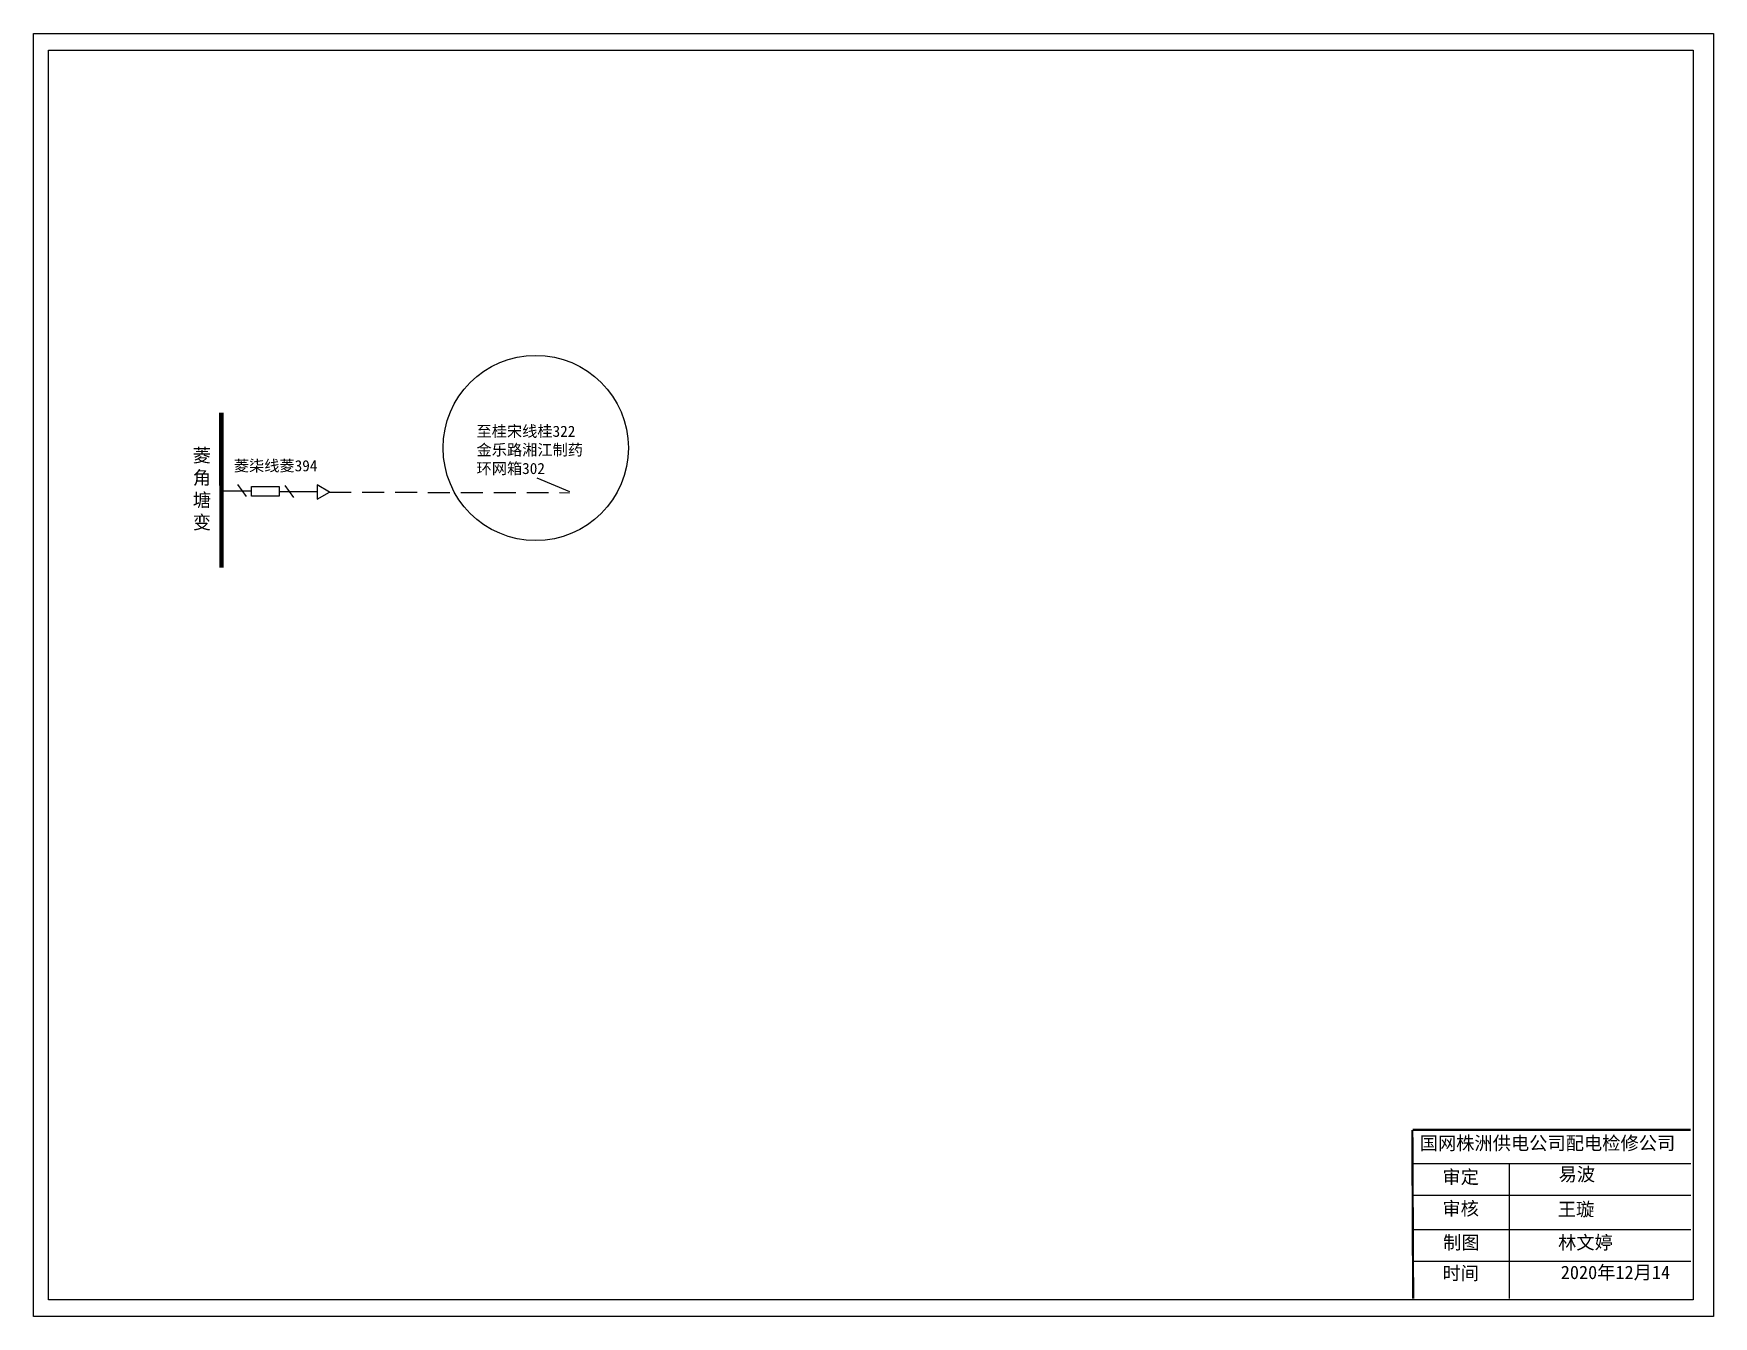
# Model space of a CAD drawing. Extents: x -7 to 370, y -20 to 268.
import ezdxf

# ---------------------------------------------------------------- set-up
doc = ezdxf.new("R2010")
doc.units = 0
doc.header["$LTSCALE"] = 0.774411
doc.linetypes.add('ACAD_ISO02W100', pattern=[15, 12, -3])
doc.linetypes.add('DASHED2', pattern=[9.525, 6.35, -3.175])
doc.layers.get('0').update_dxf_attribs({"linetype": 'CONTINUOUS'})
doc.styles.get("Standard").update_dxf_attribs({"font": 'simkai_0.ttf', "height": 2.5})
doc.styles.add('字体', font='simkai_0.ttf', dxfattribs={"height": 2.5})
doc.styles.add('宋', font='', dxfattribs={"height": 2.5})
doc.styles.add('宋体_txtstyle_3.00_0_0', font='', dxfattribs={"height": 3})
doc.styles.get('宋').set_extended_font_data('SimSun')
doc.styles.get('宋体_txtstyle_3.00_0_0').set_extended_font_data('宋体')

msp = doc.modelspace()

# ---------------------------------------------------------------- linework, layer by layer
at = {"color": 0, "linetype": 'Continuous'}
for p, q in [((39.22, 166.83), (41.15, 164.13)), ((49.8, 166.58), (51.72, 163.88)), ((57.06, 165.18), (48.54, 165.18)), ((302.59, 14.63), (364.96, 14.63)), ((324.24, 14.62), (324.28, -15.68)), ((302.59, 7.53), (364.96, 7.53)), ((302.59, -0.22), (364.96, -0.22)), ((302.59, -7.33), (364.96, -7.33))]:
    msp.add_line(p, q, dxfattribs=at)
at = {"color": 0, "lineweight": -3}
msp.add_line((113.66, 165.17), (106.4, 168.28), dxfattribs=at)
at = {"color": 0, "linetype": 'ACAD_ISO02W100'}
msp.add_line((42.18, 165.32), (35.58, 165.33), dxfattribs=at)
at = {"color": 0, "linetype": 'DASHED2'}
msp.add_line((59.77, 165.12), (113.63, 164.99), dxfattribs=at)
at = {"color": 0, "lineweight": -3}
for points in [[(-6.51, 267.92), (370.03, 267.92), (370.03, -19.69), (-6.51, -19.69)], [(-3.19, 264.19), (365.47, 264.19), (365.47, -15.96), (-3.19, -15.96)]]:
    msp.add_lwpolyline(points, close=True, dxfattribs=at)
at = {"color": 0, "linetype": 'Continuous'}
for points, const_width in [([(35.58, 182.93), (35.6, 148.2)], 1), ([(302.55, 22.13), (302.73, -15.68)], 0.5), ([(302.59, 22.13), (364.96, 22.13)], 0.5)]:
    msp.add_lwpolyline(points, dxfattribs=dict(at, const_width=const_width))
msp.add_lwpolyline([(42.31, 166.4), (48.56, 166.4), (48.56, 164.18), (42.31, 164.18)], close=True, dxfattribs=at)
at = {"color": 0, "linetype": 'DASHED2'}
msp.add_lwpolyline([(59.8, 165.14), (57.07, 166.72), (57.07, 163.56)], close=True, dxfattribs=at)
at = {"color": 1, "lineweight": -3}
msp.add_circle((106.05, 175.02), 20.76, dxfattribs=at)

# ---------------------------------------------------------------- texts
at = {"color": 0, "linetype": 'Continuous', "char_height": 2.5, "width": 24.7816, "attachment_point": 1}
for s, insert in [('{\\fSimSun|b0|i0|c134|p2;至桂宋线桂322\\P金乐路湘江制药环网箱302}', (92.78, 180.01)), ('{\\fSimSun|b0|i0|c134|p2;菱柒线菱394}', (38.37, 172.28))]:
    msp.add_mtext(s, dxfattribs=dict(at, insert=insert))
at = {"color": 0, "linetype": 'ACAD_ISO02W100', "lineweight": -3, "insert": (29.18, 174.85), "char_height": 3, "width": 12.4482, "attachment_point": 1, "style": '宋'}
msp.add_mtext('菱\\P角\\P塘\\P变', dxfattribs=at)
at = {"color": 7, "linetype": 'Continuous', "true_color": 0xffffff, "char_height": 3, "attachment_point": 1}
for s, insert, width, style in [('{\\fSimSun|b0|i0|c134|p2;国网株洲供电公司配电检修公司}', (304.19, 20.66), 82.0179, '字体'), ('2020年12月14', (335.82, -8.32), 31.3309, '宋体_txtstyle_3.00_0_0')]:
    msp.add_mtext(s, dxfattribs=dict(at, insert=insert, width=width, style=style))
at = {"color": 0, "linetype": 'Continuous', "char_height": 3, "width": 23.4615, "attachment_point": 1, "style": '字体'}
for s, insert in [('审定', (309.29, 13.07)), ('{\\fSimSun|b0|i0|c134|p2;易波}', (335.33, 13.68)), ('审核', (309.29, 6)), ('制图', (309.45, -1.62)), ('{\\fSimSun|b0|i0|c134|p2;林文婷}', (335.22, -1.62)), ('时间', (309.29, -8.5))]:
    msp.add_mtext(s, dxfattribs=dict(at, insert=insert))
at = {"color": 7, "linetype": 'Continuous', "insert": (335.16, 5.84), "char_height": 3, "width": 33.0539, "attachment_point": 1, "style": '宋体_txtstyle_3.00_0_0'}
msp.add_mtext('王璇', dxfattribs=at)

doc.saveas('drawing.dxf')
